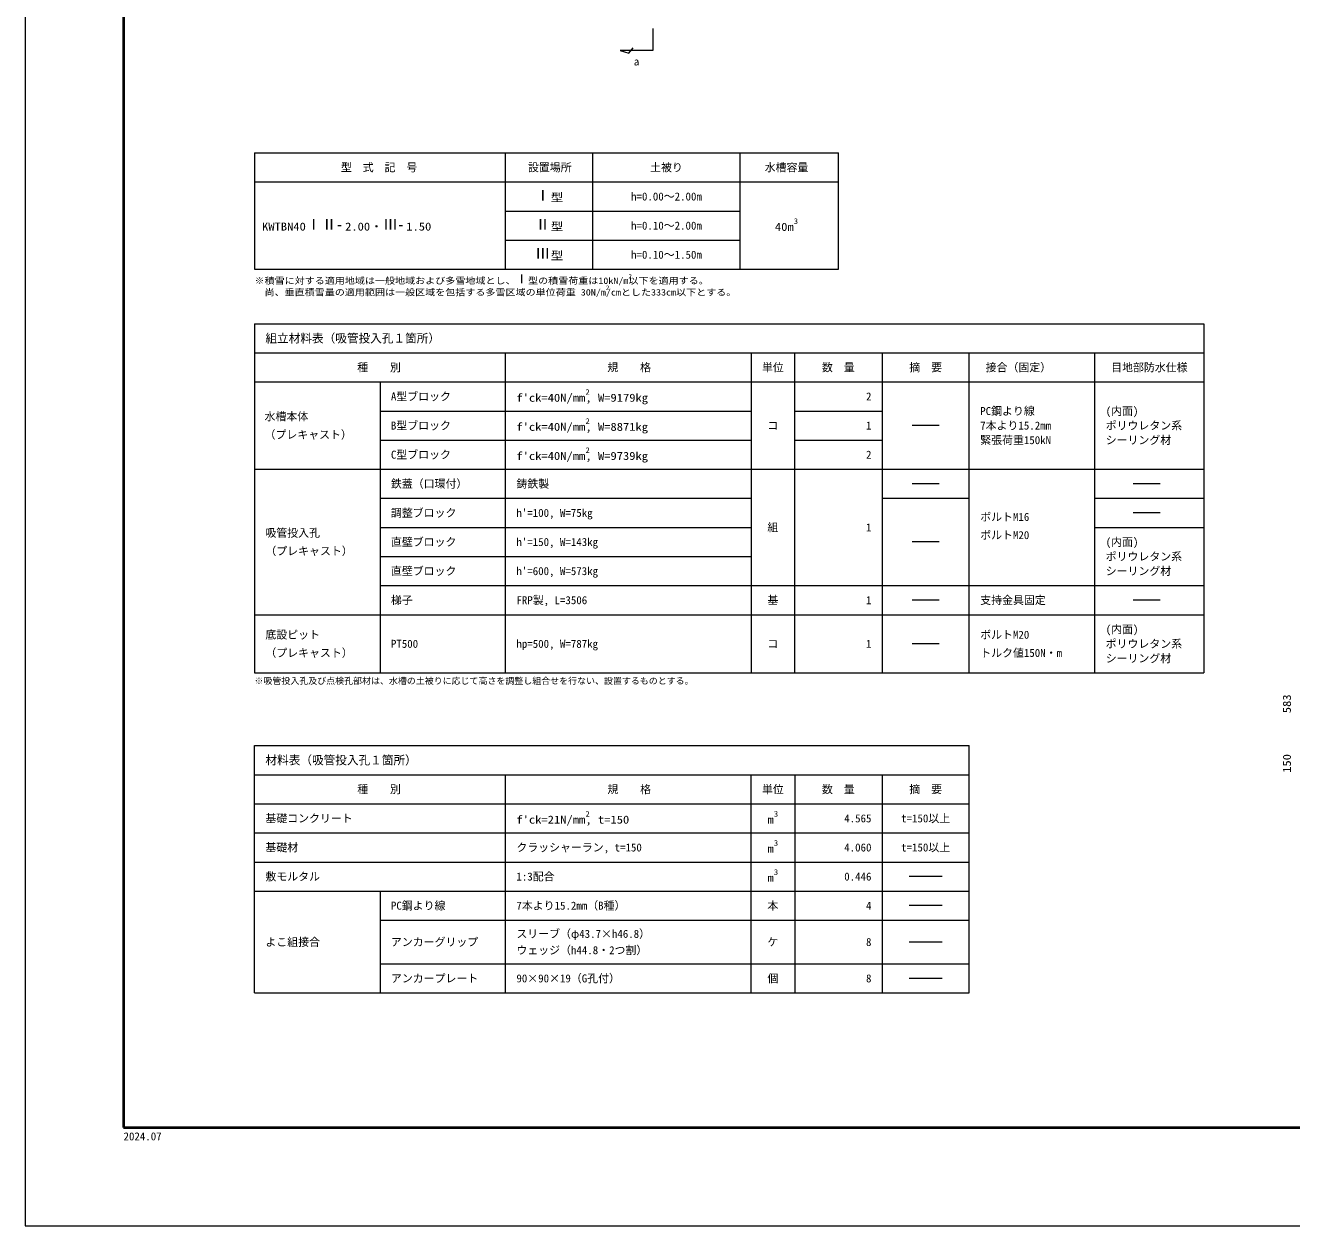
# Model space of a CAD drawing. Units: millimetres at full size; details may follow other scales. Extents: x -112800 to -79200, y 0 to 23760.
# Drawn here: x -112800 to -101196, y 0 to 11002 of the extents above; entities that cross this region are included whole.
import ezdxf
from ezdxf.enums import TextEntityAlignment as Align

# ---------------------------------------------------------------- set-up
doc = ezdxf.new("R2010")
doc.units = ezdxf.units.MM
doc.header["$LTSCALE"] = 80.0044
for name, color, linetype, lineweight in [('Defpoints_5', 4, 'Continuous', 13), ('図枠', 1, 'Continuous', 40), ('寸法', 6, 'Continuous', 13), ('文字', 2, 'Continuous', 13)]:
    doc.layers.add(name, color=color, linetype=linetype, lineweight=lineweight)
doc.styles.add('ＭＳ ゴシック', font='')
doc.styles.add('ＭＳ Ｐゴシック', font='')
doc.styles.get('ＭＳ ゴシック').set_extended_font_data('MS Gothic')
doc.styles.get('ＭＳ Ｐゴシック').set_extended_font_data('MS PGothic')

msp = doc.modelspace()

# ---------------------------------------------------------------- linework, layer by layer
at = {"layer": 'Defpoints_5'}
msp.add_lwpolyline([(-112800, 0), (-79200, 0), (-79200, 23760), (-112800, 23760)], close=True, dxfattribs=at)
at = {"layer": '図枠'}
msp.add_lwpolyline([(-111900, 900), (-80100, 900), (-80100, 22860), (-111900, 22860)], close=True, dxfattribs=at)
at = {"layer": '寸法'}
msp.add_lwpolyline([(-107049.5, 10972.5), (-107049.5, 10772.5), (-107349.5, 10772.5), (-107269.5, 10747.5), (-107229.5, 10797.5)], dxfattribs=at)
at = {"layer": '文字', "color": 3}
for p, q in [((-110700, 9833.33), (-110700, 8766.67)), ((-110700, 9833.33), (-105350, 9833.33)), ((-108400, 8766.67), (-108400, 9833.33)), ((-107600, 8766.67), (-107600, 9833.33)), ((-106250, 8766.67), (-106250, 9833.33)), ((-105350, 8766.67), (-105350, 9833.33)), ((-110700, 9566.67), (-105350, 9566.67)), ((-110700, 8766.67), (-105350, 8766.67)), ((-110700, 8267), (-102000, 8267)), ((-110700, 8267), (-110700, 5066.67)), ((-102000, 8267), (-102000, 5066.67)), ((-110700, 8000.33), (-102000, 8000.33)), ((-108400, 5066.67), (-108400, 8000.33)), ((-106150, 8000.33), (-106150, 5066.67)), ((-105750, 5066.67), (-105750, 8000.33)), ((-104950, 8000.33), (-104950, 5066.67)), ((-104150, 5066.67), (-104150, 8000.33)), ((-103000, 5066.67), (-103000, 8000.33)), ((-110700, 7733.67), (-102000, 7733.67)), ((-109550, 7733.67), (-109550, 5066.67)), ((-110700, 6933.67), (-102000, 6933.67)), ((-110700, 5600), (-102000, 5600)), ((-110700, 5066.67), (-102000, 5066.67)), ((-110700, 2133), (-110700, 4400)), ((-110700, 4400), (-104150, 4400)), ((-104150, 2133), (-104150, 4400)), ((-110700, 4133.33), (-104150, 4133.33)), ((-108400, 2133), (-108400, 4133.33)), ((-106150, 2133), (-106150, 4133.33)), ((-105750, 4133.33), (-105750, 2133)), ((-104950, 4133.33), (-104950, 2133)), ((-110700, 3866.67), (-104150, 3866.67)), ((-110700, 3600), (-104150, 3600)), ((-110700, 3333.33), (-104150, 3333.33)), ((-110700, 3066.67), (-104150, 3066.67)), ((-109550, 3066.67), (-109550, 2133)), ((-110700, 2133), (-104150, 2133))]:
    msp.add_line(p, q, dxfattribs=at)
at = {"layer": '文字', "color": 4}
for p, q in [((-108400, 9300), (-107600, 9300)), ((-107600, 9300), (-106250, 9300)), ((-108400, 9033.33), (-107600, 9033.33)), ((-107600, 9033.33), (-106250, 9033.33)), ((-109550, 7467), (-106150, 7467)), ((-105750, 7467), (-104950, 7467)), ((-109550, 7200.33), (-106150, 7200.33)), ((-105750, 7200.33), (-104950, 7200.33)), ((-109550, 6667), (-106150, 6667)), ((-104950, 6667), (-104150, 6667)), ((-103000, 6667), (-102000, 6667)), ((-109550, 6400), (-106150, 6400)), ((-103000, 6400), (-102000, 6400)), ((-109550, 6133.33), (-106150, 6133.33)), ((-109550, 5866.67), (-102000, 5866.67)), ((-109550, 2800), (-104150, 2800)), ((-109550, 2400), (-104150, 2400))]:
    msp.add_line(p, q, dxfattribs=at)
at = {"layer": '文字'}
for p, q in [((-104425, 7333.67), (-104675, 7333.67)), ((-104425, 6800.33), (-104675, 6800.33)), ((-102400, 6800.33), (-102650, 6800.33)), ((-102400, 6533.67), (-102650, 6533.67)), ((-104425, 6266.67), (-104675, 6266.67)), ((-104425, 5733.33), (-104675, 5733.33)), ((-102400, 5733.33), (-102650, 5733.33)), ((-104425, 5333.33), (-104675, 5333.33)), ((-104400, 3200), (-104700, 3200)), ((-104400, 2933.33), (-104700, 2933.33)), ((-104400, 2600), (-104700, 2600)), ((-104400, 2266.67), (-104700, 2266.67))]:
    msp.add_line(p, q, dxfattribs=at)

# ---------------------------------------------------------------- texts
at = {"layer": '寸法', "color": 3, "style": 'ＭＳ ゴシック'}
msp.add_text('a', height=73.31, dxfattribs=at).set_placement((-107199.5, 10612.5), align=Align.BOTTOM_CENTER)
at = {"layer": '寸法', "style": 'ＭＳ ゴシック', "width": 1.15}
for s, p in [('583', (-101240, 4783.5)), ('150', (-101240, 4237))]:
    msp.add_text(s, height=73.31, rotation=90, dxfattribs=at).set_placement(p, align=Align.MIDDLE_CENTER)
at = {"layer": '文字', "style": 'ＭＳ ゴシック'}
for s, p in [('水槽容量', (-105825, 9700)), ('型\u3000式\u3000記\u3000号', (-109558.33, 9700)), ('設置場所', (-107994.38, 9700)), ('土被り', (-106925, 9700)), ('h=0.00～2.00m', (-106925, 9433.33)), ('h=0.10～2.00m', (-106925, 9166.67)), ('h=0.10～1.50m', (-106925, 8900)), ('種\u3000\u3000別', (-109558.33, 7867)), ('規\u3000\u3000格', (-107266.67, 7867)), ('単位', (-105950, 7867)), ('数\u3000量', (-105350, 7867)), ('摘\u3000要', (-104550, 7867)), ('接合（固定）', (-103700, 7867)), ('目地部防水仕様', (-102500, 7867)), ('コ', (-105950, 7333.67)), ('組', (-105950, 6400)), ('基', (-105950, 5733.33)), ('コ', (-105950, 5333.33)), ('種\u3000\u3000別', (-109558.33, 4000)), ('規\u3000\u3000格', (-107266.67, 4000)), ('単位', (-105950, 4000)), ('数\u3000量', (-105350, 4000)), ('摘\u3000要', (-104550, 4000)), ('t=150以上', (-104550, 3733.33)), ('t=150以上', (-104550, 3466.67)), ('本', (-105950, 2933.33)), ('ケ', (-105950, 2600)), ('個', (-105950, 2266.67))]:
    msp.add_text(s, height=73.31, dxfattribs=at).set_placement(p, align=Align.MIDDLE_CENTER)
at = {"layer": '文字'}
for s, height, style, width, p in [('Ⅰ', 98.97, 'ＭＳ Ｐゴシック', 1.05, (-108129.25, 9365.83)), ('型', 73.31, 'ＭＳ ゴシック', 1.15, (-107985.75, 9365.83)), ('KWTBN40', 73.31, 'ＭＳ ゴシック', 1.15, (-110630.79, 9099.17)), ('ⅠⅡ-', 98.97, 'ＭＳ Ｐゴシック', 1.05, (-110228.29, 9099.17)), ('2.00・', 73.31, 'ＭＳ ゴシック', 1.15, (-109869.54, 9099.17)), ('Ⅲ-', 98.97, 'ＭＳ Ｐゴシック', 1.05, (-109524.54, 9099.17)), ('1.50', 73.31, 'ＭＳ ゴシック', 1.15, (-109309.29, 9099.17)), ('Ⅱ', 98.97, 'ＭＳ Ｐゴシック', 1.05, (-108129.25, 9099.17)), ('型', 73.31, 'ＭＳ ゴシック', 1.15, (-107985.75, 9099.17)), ('40m', 73.31, 'ＭＳ ゴシック', 1.15, (-105931.38, 9096.67)), ('3', 51.32, 'ＭＳ ゴシック', 1.15, (-105758.88, 9166.67)), ('Ⅲ', 98.97, 'ＭＳ Ｐゴシック', 1.05, (-108129.25, 8832.5)), ('型', 73.31, 'ＭＳ ゴシック', 1.15, (-107985.75, 8832.5)), ('2', 51.32, 'ＭＳ ゴシック', 1.15, (-107667.5, 7600.33)), ("f'ck=40N/mm", 73.31, 'ＭＳ ゴシック', 1.15, (-108300, 7530.33)), (', W=9179kg', 73.31, 'ＭＳ ゴシック', 1.15, (-107667.5, 7530.33)), ("f'ck=40N/mm", 73.31, 'ＭＳ ゴシック', 1.15, (-108300, 7263.67)), ('2', 51.32, 'ＭＳ ゴシック', 1.15, (-107667.5, 7333.67)), (', W=8871kg', 73.31, 'ＭＳ ゴシック', 1.15, (-107667.5, 7263.67)), ("f'ck=40N/mm", 73.31, 'ＭＳ ゴシック', 1.15, (-108300, 6997)), ('2', 51.32, 'ＭＳ ゴシック', 1.15, (-107667.5, 7067)), (', W=9739kg', 73.31, 'ＭＳ ゴシック', 1.15, (-107667.5, 6997)), ("f'ck=21N/mm", 73.31, 'ＭＳ ゴシック', 1.15, (-108300, 3663.33)), ('2', 51.32, 'ＭＳ ゴシック', 1.15, (-107667.5, 3733.33)), (', t=150', 73.31, 'ＭＳ ゴシック', 1.15, (-107667.5, 3663.33)), ('m', 73.31, 'ＭＳ ゴシック', 1.15, (-105998.88, 3663.33)), ('3', 51.32, 'ＭＳ ゴシック', 1.15, (-105941.38, 3733.33)), ('3', 51.32, 'ＭＳ ゴシック', 1.15, (-105941.38, 3466.67)), ('m', 73.31, 'ＭＳ ゴシック', 1.15, (-105998.88, 3396.67)), ('3', 51.32, 'ＭＳ ゴシック', 1.15, (-105941.38, 3200)), ('m', 73.31, 'ＭＳ ゴシック', 1.15, (-105998.88, 3130))]:
    msp.add_text(s, height=height, dxfattribs=dict(at, style=style, width=width)).set_placement(p, align=Align.BOTTOM_LEFT)
at = {"layer": '文字', "color": 4}
for s, height, style, width, p in [('Ⅰ', 79.18, 'ＭＳ Ｐゴシック', 1.05, (-108308, 8614.67)), ('2', 41.06, 'ＭＳ ゴシック', 1.15, (-107273.2, 8670.67)), ('※積雪に対する適用地域は一般地域および多雪地域とし、', 58.65, 'ＭＳ ゴシック', 1.15, (-110700, 8614.67)), ('\u3000尚、垂直積雪量の適用範囲は一般区域を包括する多雪区域の単位荷重 30N/m', 58.65, 'ＭＳ ゴシック', 1.15, (-110700, 8508.27)), ('型の積雪荷重は10kN/m', 58.65, 'ＭＳ ゴシック', 1.15, (-108193.2, 8614.67)), ('2', 41.06, 'ＭＳ ゴシック', 1.15, (-107480, 8564.27)), ('/cmとした333cm以下とする。', 58.65, 'ＭＳ ゴシック', 1.15, (-107480, 8508.27)), ('以下を適用する。', 58.65, 'ＭＳ ゴシック', 1.15, (-107273.2, 8614.67))]:
    msp.add_text(s, height=height, dxfattribs=dict(at, style=style, width=width)).set_placement(p, align=Align.BOTTOM_LEFT)
at = {"layer": '文字', "style": 'ＭＳ ゴシック'}
for s, height, p in [('組立材料表（吸管投入孔１箇所）', 78.2, (-110600, 8133.67)), ('A型ブロック', 73.31, (-109450, 7600.33)), ('水槽本体', 73.31, (-110607.83, 7417)), ('PC鋼より線', 73.31, (-104050, 7467)), ('(内面)', 73.31, (-102900, 7467)), ('B型ブロック', 73.31, (-109450, 7333.67)), ('7本より15.2mm', 73.31, (-104050, 7333.67)), ('ポリウレタン系', 73.31, (-102900, 7333.67)), ('（プレキャスト）', 73.31, (-110607.83, 7250.33)), ('緊張荷重150kN', 73.31, (-104050, 7200.33)), ('シーリング材', 73.31, (-102900, 7200.33)), ('C型ブロック', 73.31, (-109450, 7067)), ('鉄蓋（口環付）', 73.31, (-109450, 6800.33)), ('鋳鉄製', 73.31, (-108300, 6800.33)), ('調整ブロック', 73.31, (-109450, 6533.67)), ("h'=100, W=75kg", 73.31, (-108300, 6533.67)), ('吸管投入孔', 73.31, (-110600, 6350)), ('直壁ブロック', 73.31, (-109450, 6266.67)), ("h'=150, W=143kg", 73.31, (-108300, 6266.67)), ('(内面)', 73.31, (-102900, 6266.67)), ('（プレキャスト）', 73.31, (-110600, 6183.33)), ('ポリウレタン系', 73.31, (-102900, 6133.33)), ('直壁ブロック', 73.31, (-109450, 6000)), ("h'=600, W=573kg", 73.31, (-108300, 6000)), ('シーリング材', 73.31, (-102900, 6000)), ('梯子', 73.31, (-109450, 5733.33)), ('FRP製, L=3506', 73.31, (-108300, 5733.33)), ('支持金具固定', 73.31, (-104050, 5733.33)), ('底設ピット', 73.31, (-110600, 5416.67)), ('ボルトM20', 73.31, (-104050, 5416.67)), ('(内面)', 73.31, (-102900, 5466.67)), ('PT500', 73.31, (-109450, 5333.33)), ('hp=500, W=787kg', 73.31, (-108300, 5333.33)), ('ポリウレタン系', 73.31, (-102900, 5333.33)), ('（プレキャスト）', 73.31, (-110600, 5250)), ('トルク値150N・m', 73.31, (-104050, 5250)), ('シーリング材', 73.31, (-102900, 5200)), ('材料表（吸管投入孔１箇所）', 78.2, (-110600, 4266.67)), ('基礎コンクリート', 73.31, (-110600, 3733.33)), ('基礎材', 73.31, (-110600, 3466.67)), ('クラッシャーラン, t=150', 73.31, (-108300, 3466.67)), ('敷モルタル', 73.31, (-110600, 3200)), ('1:3配合', 73.31, (-108300, 3200)), ('PC鋼より線', 73.31, (-109450, 2933.33)), ('7本より15.2mm（B種）', 73.31, (-108300, 2933.33)), ('スリーブ（φ43.7×h46.8）', 73.31, (-108300, 2675)), ('よこ組接合', 73.31, (-110600, 2599.83)), ('アンカーグリップ', 73.31, (-109450, 2600)), ('ウェッジ（h44.8・2つ割）', 73.31, (-108300, 2525)), ('アンカープレート', 73.31, (-109450, 2266.67)), ('90×90×19（G孔付）', 73.31, (-108300, 2266.67))]:
    msp.add_text(s, height=height, dxfattribs=at).set_placement(p, align=Align.MIDDLE_LEFT)
for s, p in [('2', (-105046.67, 7600.33)), ('1', (-105046.67, 7333.67)), ('2', (-105046.67, 7067)), ('1', (-105046.67, 6400)), ('1', (-105046.67, 5733.33)), ('1', (-105046.67, 5333.33)), ('4.565', (-105046.67, 3733.33)), ('4.060', (-105046.67, 3466.67)), ('0.446', (-105046.67, 3200)), ('4', (-105046.67, 2933.33)), ('8', (-105046.67, 2600)), ('8', (-105046.67, 2266.67))]:
    msp.add_text(s, height=73.31, dxfattribs=at).set_placement(p, align=Align.MIDDLE_RIGHT)
for s, p in [('ボルトM16', (-104050, 6533.33)), ('ボルトM20', (-104050, 6366.67))]:
    msp.add_text(s, height=73.31, dxfattribs=at).set_placement(p, align=Align.TOP_LEFT)
at = {"layer": '文字', "color": 4, "style": 'ＭＳ ゴシック'}
msp.add_text('※吸管投入孔及び点検孔部材は、水槽の土被りに応じて高さを調整し組合せを行ない、設置するものとする。', height=58.65, dxfattribs=at).set_placement((-110700, 4946.67), align=Align.BOTTOM_LEFT)
at = {"layer": '文字', "style": 'ＭＳ ゴシック'}
msp.add_text('2024.07', height=73.31, dxfattribs=at).set_placement((-111900, 760), align=Align.BOTTOM_LEFT)

doc.saveas('drawing.dxf')
